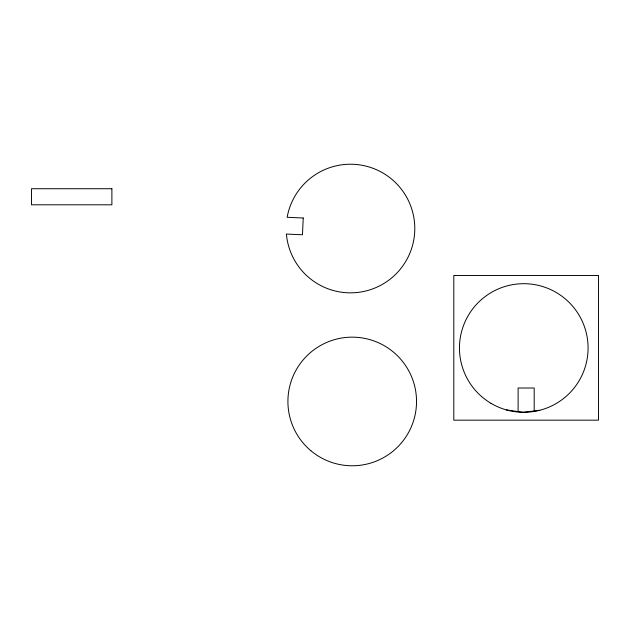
<?xml version="1.0" encoding="UTF-8"?>
<svg xmlns="http://www.w3.org/2000/svg" width="630" height="630" viewBox="0 0 630 630"><rect width="100%" height="100%" fill="white"/><g stroke="black" fill="none" stroke-linecap="round" stroke-linejoin="round"><path stroke-width="0.94" d="M539.713 410.295L523.05 412.296L506.425 409.925M534.185 410.957L534.185 388.017L518.112 388.017L518.112 411.595M303.227 218.004L302.471 234.769L286.406 234.053A64.315 64.315 0 0 0 382.56 284.272A64.315 64.315 0 0 0 387.442 175.904A64.315 64.315 0 0 0 287.162 217.279L303.227 218.004M111.888 188.732L31.5 188.732L31.5 204.805L111.888 204.805L111.888 188.732M598.5 275.468L453.797 275.468L453.797 420.171L598.5 420.171L598.5 275.468M310.818 450.678A64.315 64.315 0 0 0 415.54 412.721A64.315 64.315 0 0 0 330.309 341.003A64.315 64.315 0 0 0 310.818 450.678M490.99 403.326A64.315 64.315 0 0 0 588.073 348.713A64.315 64.315 0 0 0 492.235 291.942A64.315 64.315 0 0 0 490.99 403.326"/></g></svg>
